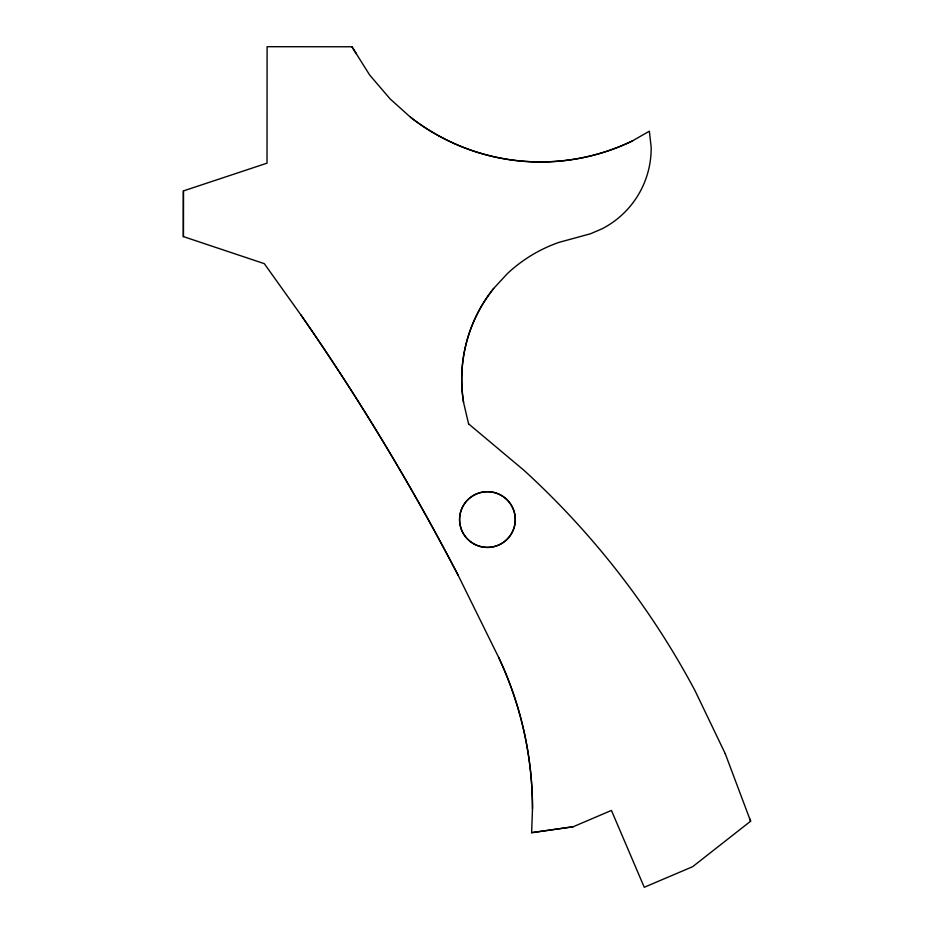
<?xml version="1.0" encoding="UTF-8"?>
<svg xmlns="http://www.w3.org/2000/svg" width="934" height="934" viewBox="0 0 934 934"><rect width="100%" height="100%" fill="white"/><g stroke="black" fill="none" stroke-linecap="round" stroke-linejoin="round"><path stroke-width="1.4" d="M183.426 190.945L183.391 236.617L183.403 190.921L267.019 163.17L267.101 46.7L351.966 46.77L356.356 53.763M725.239 753.68L750.609 821.208L692.643 866.694L644.25 887.277L611.431 810.432L573.137 826.765L531.621 832.696L532.485 809.007A354.908 354.908 0 0 0 498.546 657.197L458.115 575.227A2381.618 2381.618 0 0 0 300.935 314.968L264.287 263.645L183.368 236.594M351.955 46.828L369.654 75L390.143 98.934L410.411 117.159A211.329 211.329 0 0 0 632.481 140.906M468.588 423.884L463.556 402.391A145.05 145.05 0 0 1 493.666 288.454L507.384 273.615A145.05 145.05 0 0 1 558.906 242.396L590.486 233.769L602.01 228.83A90.493 90.493 0 0 0 651.161 147.187L649.352 131.204L632.458 140.871A211.329 211.329 0 0 1 410.388 117.135M531.598 832.673L573.137 826.765M468.576 423.849L524.207 470.526A821.943 821.943 0 0 1 694.989 690.6L725.263 753.715M750.609 821.208L750.037 819.141M463.579 402.414A145.05 145.05 0 0 1 493.677 288.478M498.569 657.232A354.908 354.908 0 0 1 532.497 809.031M300.911 314.933A2381.618 2381.618 0 0 1 458.127 575.227M473.491 543.681A27.857 27.857 0 0 0 515.288 519.596A27.857 27.857 0 0 0 473.503 495.405A27.857 27.857 0 0 0 473.468 543.646A27.857 27.857 0 0 0 515.264 519.561A27.857 27.857 0 0 0 473.526 495.429A27.857 27.857 0 0 0 473.491 543.681"/></g></svg>
